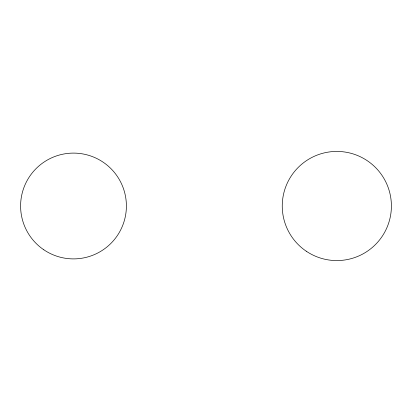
<?xml version="1.0" encoding="UTF-8"?>
<svg xmlns="http://www.w3.org/2000/svg" width="412" height="412" viewBox="0 0 412 412"><rect width="100%" height="100%" fill="white"/><g stroke="black" fill="none" stroke-linecap="round" stroke-linejoin="round"><path stroke-width="0.62" d="M43.847 249.806A52.901 52.901 0 0 0 126.263 209.775A52.901 52.901 0 0 0 50.382 158.419A52.901 52.901 0 0 0 43.847 249.806M306.229 251.196A54.58 54.58 0 0 0 391.261 209.893A54.58 54.58 0 0 0 312.976 156.91A54.58 54.58 0 0 0 306.229 251.196"/></g></svg>
